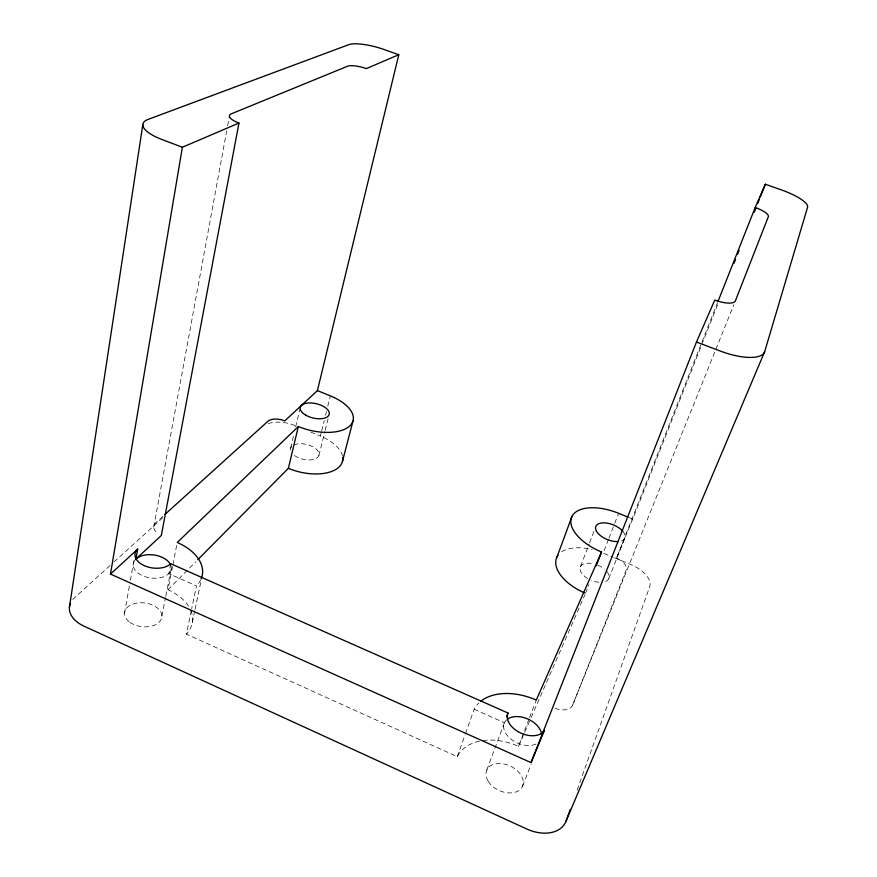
<?xml version="1.0" encoding="UTF-8"?>
<svg xmlns="http://www.w3.org/2000/svg" width="877" height="877" viewBox="0 0 877 877"><rect width="100%" height="100%" fill="white"/><g stroke="black" fill="none" stroke-linecap="round" stroke-linejoin="round"><path stroke-width="0.66" stroke-dasharray="4.38 3.29" d="M124.534 613.187L129.434 585.628M130.377 580.366L134.06 559.625M153.749 526.934L226.65 131.068M227.647 125.674L229.379 116.257M170.73 563.725L168.801 573.646L196.448 585.924L191.701 608.704M161.905 616.125L165.556 597.412M165.819 596.075L171.311 568.011M188.577 606.237A50.066 31.901 6.7 0 0 167.978 589.761L172.616 566.114M172.868 564.799L176.737 545.088M479.533 741.142A52.335 35.847 24.9 0 0 457.301 756.654L186.384 634.148L191.416 610.041M192.282 622.659L194.793 610.699M195.078 609.372L201.228 580.135M290.649 448.081L294.102 433.512M295.67 426.891L299.748 409.669M342.534 456.215A38.994 20.324 13.2 0 0 320.368 436.055L321.333 432.164M321.662 430.87L324.227 420.5M325.52 415.314L326.485 411.423M327.768 406.237L330.344 395.878M318.91 455.448L324.841 431.714M325.17 430.399L328.787 415.895M457.301 756.654L465.04 734.893M465.49 733.611L474.139 709.285A53.541 34.905 24.1 0 1 478.93 702.883M577.143 790.067L649.693 586.768A25.543 13.495 23 0 0 630.892 564.58L614.503 557.805M486.801 769.995L505.316 720.302M587.667 578.48A15.358 8.222 22.2 0 1 580.421 566.827L589.136 543.959M589.618 542.688L593.97 531.276M482.887 740.561A52.335 35.847 24.9 0 1 518.504 746.36L529.072 718.833M529.555 717.572L536.285 700.054M585.54 593.334L588.938 584.564M608.474 539.421L603.157 553.102L613.242 557.279M608.967 538.182L614.284 524.501M614.766 523.251L618.636 513.308M522.528 786.154L531.056 764.503M555.053 708.276A16.06 9.965 24.3 0 0 572.692 705.009L626.288 569.918A13.572 7.126 22.5 0 0 616.443 558.189L717.485 302.762M608.791 578.59L624.819 538.083M616.443 558.189L632.745 519.052L701.304 345.922M701.808 344.639L717.945 303.902M572.692 705.009L733.852 304.637M518.504 746.36L530.596 718.767M531.144 717.507L584.992 594.584M167.978 589.761L195.911 561.587M110.02 565.544L74.633 597.632A31.769 20.061 5.1 0 0 72.221 600.252M114.065 561.883L163.615 516.97M162.903 516.29L155.832 522.681A15.238 8.847 8.6 0 0 158.156 533.72M629.215 517.616L632.745 519.052M310.71 432.065L320.368 436.055M474.139 709.285L504.407 722.736M606.873 571.53A15.358 8.222 22.2 0 1 602.346 582.262M598.859 582.251A15.358 8.222 22.2 0 1 591.251 580.289M580.421 566.827A15.358 8.222 22.2 0 1 594.113 563.955M597.862 565.216A15.358 8.222 22.2 0 1 604.461 569.129M622.747 531.21A15.633 7.926 21.8 0 1 618.362 541.548M293.806 444.99A14.613 7.619 13.2 0 1 314.624 447.862A14.613 7.619 13.2 0 1 314.58 459.142A14.613 7.619 13.2 0 1 293.762 454.977M290.473 450.076A14.613 7.619 13.2 0 1 291.789 446.349M170.642 564.952A19.173 11.609 7.6 0 1 150.405 577.921A19.173 11.609 7.6 0 1 135.135 559.866M536.066 744.014A20.072 13.078 24.1 0 1 510.776 738.96A20.072 13.078 24.1 0 1 506.446 719.962M561.642 551.874A40.956 21.958 22.2 0 1 592.118 549.506M190.715 610.249A50.066 31.901 6.7 0 1 186.384 634.148M200.8 579.664A51.162 30.991 7.6 0 1 196.448 585.924M268.187 423.657A24.085 12.333 12.6 0 1 295.023 425.564M488.259 781.396A19.612 13.429 24.9 0 0 520.576 789.103A19.612 13.429 24.9 0 0 504.955 764.207A19.612 13.429 24.9 0 0 488.259 781.396M129.982 622.352A18.768 11.949 6.7 0 0 161.258 619.173A18.768 11.949 6.7 0 0 138.391 602.872A18.768 11.949 6.7 0 0 129.982 622.352"/><path stroke-width="1.32" d="M69.426 607.235L142.808 124.687M544.387 730.563L531.034 762.606L110.48 574.084L182.372 147.248L238.961 123.054A18.022 5.547 13 0 1 231.375 113.802L347.643 66.203A14.799 3.87 14.7 0 1 366.323 68.603L398.794 54.725L317.408 390.605L284.751 420.916A12.848 6.512 12.5 0 0 267.956 421.245L164.92 514.459M170.642 564.952A19.173 11.609 7.6 0 0 154.9 555.119A19.173 11.609 7.6 0 0 135.924 559.044L137.7 549.101L110.48 574.084M238.961 123.054L161.324 535.463L135.924 559.044M197.84 559.647L288.38 468.318L298.323 426.54A39.673 19.546 13.4 0 0 349.923 425.816A39.673 19.546 13.4 0 0 330.344 395.878L317.408 390.605M342.414 461.576L353.025 420.85M70.412 603.376A31.769 20.061 5.1 0 0 84.028 626.178L526.869 829.039A33.512 23.076 27.1 0 0 566.125 820.938L764.711 351.545L807.574 207.224A29.982 7.729 19.4 0 0 781.922 190.101L765.325 184.236L755.196 207.465L717.989 301.491M566.125 820.938L570.258 809.361M557.005 556.994L571.979 516.389M506.676 716.662L508.035 713.012L170.73 563.725A19.261 11.533 7.8 0 1 144.409 565.698A19.261 11.533 7.8 0 1 137.7 549.101M596.217 565.797L601.556 552.028A41.712 21.147 21.8 0 1 571.727 516.915A41.712 21.147 21.8 0 1 618.636 513.308L628.042 517.145M531.034 762.606L696.47 342.03L714.777 300.077A19.184 6.391 20 0 0 735.386 300.833L768.351 216.685A15.753 4.297 19.4 0 0 755.196 207.465M734.071 263.166L735.584 259.351M737.601 254.253L739.114 250.438M754.242 212.245L755.755 208.419M757.772 203.332L759.285 199.507M760.293 196.963L765.325 184.236M601.556 552.028L536.285 700.054A53.541 34.905 24.1 0 0 480.706 701.315M298.323 426.54L177.253 542.457A51.162 30.991 7.6 0 1 201.217 578.721M398.794 54.725L383.918 49.463A28.02 6.95 14.8 0 0 348.86 44.628L148.18 119.36A38.752 12.475 11.9 0 0 161.993 139.52L182.372 147.248M696.47 342.03L720.291 351.052A41.449 14.788 20.6 0 0 764.711 351.545M507.377 719.195A20.072 13.078 24.1 0 1 527.943 719.074A20.072 13.078 24.1 0 1 541.701 734.422M618.362 541.548A15.633 7.926 21.8 0 1 597.895 533.216A15.633 7.926 21.8 0 1 602.269 522.9A15.633 7.926 21.8 0 1 622.747 531.21M584.531 592.896A40.956 21.958 22.2 0 1 558.002 555.349M342.743 457.586A38.994 20.324 13.2 0 1 288.38 468.318M544.398 730.344A20.16 13.002 23.9 0 1 520.346 732.854A20.16 13.002 23.9 0 1 508.035 713.012M305.602 415.073A14.876 7.323 13.4 0 0 329.127 414.569A14.876 7.323 13.4 0 0 309.438 402.949A14.876 7.323 13.4 0 0 305.602 415.073"/></g></svg>
